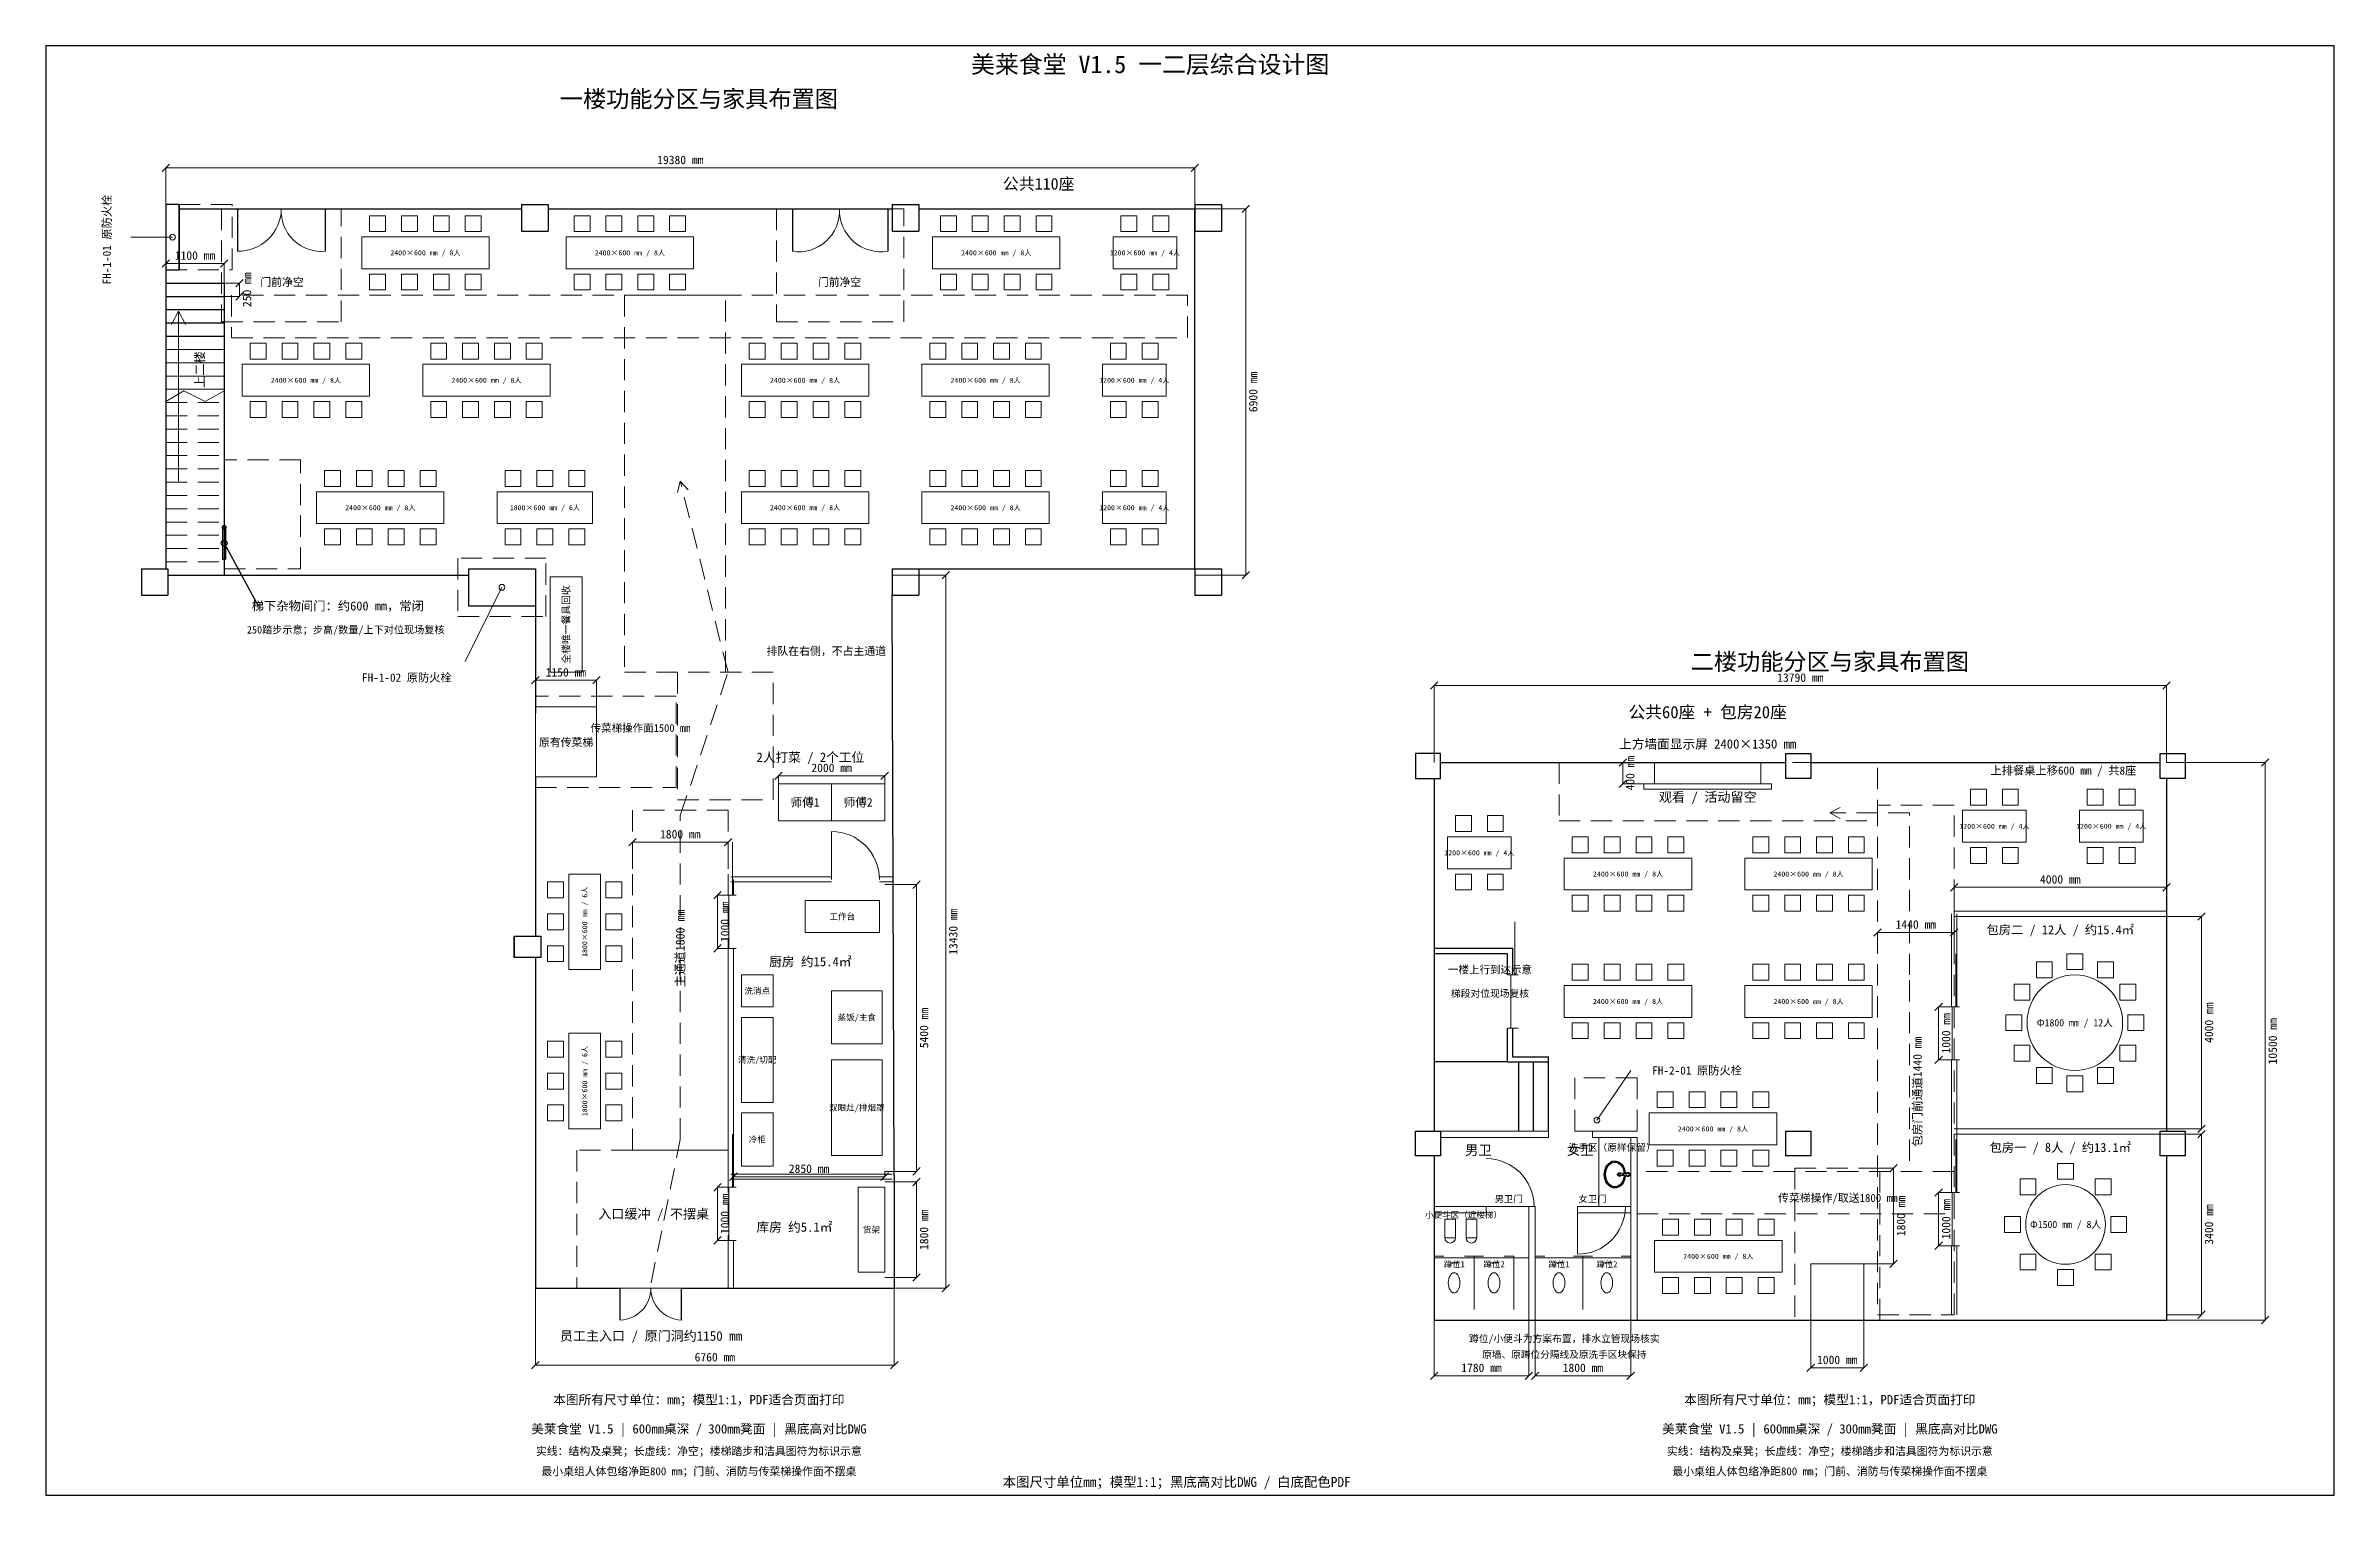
# Model space of a CAD drawing. Header units: millimetres. Extents: x -1800 to 41300, y -3300 to 24000.
import ezdxf
from ezdxf.enums import TextEntityAlignment as Align

# ---------------------------------------------------------------- set-up
doc = ezdxf.new("R2010")
doc.units = ezdxf.units.MM
doc.linetypes.add('PLAN_DASH', pattern=[600, 400, -200])
doc.layers.add('UTIL', color=2, linetype='Continuous')
for name, color, linetype, lineweight, true_color in [('净空保留', 9, 'PLAN_DASH', 18, 0x6e96a0), ('凳子300', 3, 'Continuous', 18, 0x23694b), ('原有传菜梯', 4, 'Continuous', 18, 0x195f96), ('原有卫生间', 7, 'Continuous', 18, 0x464646), ('原有结构', 7, 'Continuous', 30, 0x2d2d2d), ('厨房设备', 4, 'Continuous', 18, 0x285a96), ('唯一回收点', 30, 'Continuous', 18, 0x96461e), ('图框', 7, 'Continuous', 30, 0x323232), ('尺寸', 2, 'Continuous', 18, 0x50555f), ('屏幕', 6, 'Continuous', 18, 0x3c4b96), ('常闭门', 2, 'Continuous', 30, 0x965a19), ('打菜2人', 30, 'Continuous', 18, 0xb95f14), ('文字', 7, 'Continuous', 18, 0x232323), ('新隔墙', 30, 'Continuous', 18, 0xb96419), ('梯下投影', 9, 'PLAN_DASH', 18, 0x6e7882), ('楼梯踏步', 4, 'Continuous', 18, 0x1e6491), ('洁具标识_示意', 4, 'Continuous', 18, 0x1e6491), ('流线', 6, 'PLAN_DASH', 18, 0xa04b87), ('消防标识', 1, 'Continuous', 18, 0xaf2323), ('门', 3, 'Continuous', 18, 0x5a735a), ('餐桌', 3, 'Continuous', 18, 0x23694b)]:
    doc.layers.add(name, color=color, linetype=linetype, lineweight=lineweight, true_color=true_color)
doc.styles.add('CN', font='simhei.ttf')

# ---------------------------------------------------------------- blocks, each defined once
blk = doc.blocks.new('A$C34293DA2')
at = {"layer": 'UTIL', "color": 2}
for p, q in [((42, 283), (166, 272)), ((42, 227), (166, 238))]:
    blk.add_line(p, q, dxfattribs=at)
at = {"layer": 'UTIL', "color": 1}
for p, q in [((59, 276), (120, 270)), ((59, 234), (120, 239))]:
    blk.add_line(p, q, dxfattribs=at)
at = {"layer": 'UTIL', "color": 2}
blk.add_lwpolyline([(85, 231), (92, 183), (106, 138), (126, 97), (152, 62), (183, 34), (217, 14), (254, 2), (292, 0), (329, 7), (365, 23), (397, 47), (426, 79), (449, 117), (467, 160), (477, 207), (481, 255), (477, 303), (467, 350), (449, 393), (426, 431), (397, 463), (365, 487), (329, 503), (292, 510), (254, 507), (217, 496), (183, 476), (152, 448), (126, 413), (106, 372), (92, 327), (85, 279)], dxfattribs=at)
at = {"layer": 'UTIL', "color": 1}
blk.add_lwpolyline([(107, 233), (114, 188), (127, 147), (146, 109), (169, 77), (196, 52), (226, 35), (258, 25), (290, 23), (322, 29), (353, 42), (382, 64), (408, 92), (429, 127), (445, 167), (458, 255), (445, 343), (429, 383), (408, 417), (382, 446), (353, 467), (322, 481), (290, 487), (258, 485), (226, 475), (196, 458), (169, 432), (146, 401), (127, 363), (114, 321), (107, 277)], dxfattribs=at)
at = {"layer": 'UTIL', "color": 2}
blk.add_circle((40, 255), 28.4, dxfattribs=at)
at = {"layer": 'UTIL', "color": 1}
for centre, radius, start, end in [((40, 255), 39.7, 40.3688, 319.6312), ((119, 255), 15.5, 275.2159, 84.7841), ((197, 255), 34, 209.3941, 150.6059), ((197, 255), 22.7, 208.8528, 151.1472)]:
    blk.add_arc(centre, radius, start, end, dxfattribs=at)
at = {"layer": 'UTIL', "color": 2}
blk.add_arc((164, 255), 17, 275.2159, 84.7841, dxfattribs=at)

msp = doc.modelspace()

# ---------------------------------------------------------------- linework, layer by layer
at = {"layer": '净空保留'}
for points in [[(461, 19780), (1711, 19780), (1711, 21010), (461, 21010)], [(1511, 18800), (3761, 18800), (3761, 20930), (1511, 20930)], [(11961, 18800), (14361, 18800), (14361, 20930), (11961, 20930)], [(1700, 18500), (19700, 18500), (19700, 19300), (1700, 19300)], [(9100, 12200), (11000, 12200), (11000, 19300), (9100, 19300)], [(1561, 14150), (3000, 14150), (3000, 16200), (1561, 16200)], [(5960, 13250), (7621, 13250), (7621, 14350), (5960, 14350)], [(10100, 9800), (11900, 9800), (11900, 12200), (10100, 12200)], [(7421, 10030), (10071, 10030), (10071, 11750), (7421, 11750)], [(26700, 9400), (32700, 9400), (32700, 10500), (26700, 10500)], [(9250, 3200), (11050, 3200), (11050, 9600), (9250, 9600)], [(32700, 100), (34140, 100), (34140, 9700), (32700, 9700)], [(27000, 3560), (28170, 3560), (28170, 4560), (27000, 4560)], [(8200, 600), (11050, 600), (11050, 3200), (8200, 3200)], [(28170, 2000), (34140, 2000), (34140, 2800), (28170, 2800)], [(31140, 0), (32740, 0), (32740, 2860), (31140, 2860)]]:
    msp.add_lwpolyline(points, close=True, dxfattribs=at)
at = {"layer": '凳子300'}
for points in [[(4300, 20500), (4600, 20500), (4600, 20800), (4300, 20800)], [(4900, 20500), (5200, 20500), (5200, 20800), (4900, 20800)], [(5500, 20500), (5800, 20500), (5800, 20800), (5500, 20800)], [(6100, 20500), (6400, 20500), (6400, 20800), (6100, 20800)], [(8150, 20500), (8450, 20500), (8450, 20800), (8150, 20800)], [(8750, 20500), (9050, 20500), (9050, 20800), (8750, 20800)], [(9350, 20500), (9650, 20500), (9650, 20800), (9350, 20800)], [(9950, 20500), (10250, 20500), (10250, 20800), (9950, 20800)], [(15050, 20500), (15350, 20500), (15350, 20800), (15050, 20800)], [(15650, 20500), (15950, 20500), (15950, 20800), (15650, 20800)], [(16250, 20500), (16550, 20500), (16550, 20800), (16250, 20800)], [(16850, 20500), (17150, 20500), (17150, 20800), (16850, 20800)], [(18450, 20500), (18750, 20500), (18750, 20800), (18450, 20800)], [(19050, 20500), (19350, 20500), (19350, 20800), (19050, 20800)], [(4300, 19400), (4600, 19400), (4600, 19700), (4300, 19700)], [(4900, 19400), (5200, 19400), (5200, 19700), (4900, 19700)], [(5500, 19400), (5800, 19400), (5800, 19700), (5500, 19700)], [(6100, 19400), (6400, 19400), (6400, 19700), (6100, 19700)], [(8150, 19400), (8450, 19400), (8450, 19700), (8150, 19700)], [(8750, 19400), (9050, 19400), (9050, 19700), (8750, 19700)], [(9350, 19400), (9650, 19400), (9650, 19700), (9350, 19700)], [(9950, 19400), (10250, 19400), (10250, 19700), (9950, 19700)], [(15050, 19400), (15350, 19400), (15350, 19700), (15050, 19700)], [(15650, 19400), (15950, 19400), (15950, 19700), (15650, 19700)], [(16250, 19400), (16550, 19400), (16550, 19700), (16250, 19700)], [(16850, 19400), (17150, 19400), (17150, 19700), (16850, 19700)], [(18450, 19400), (18750, 19400), (18750, 19700), (18450, 19700)], [(19050, 19400), (19350, 19400), (19350, 19700), (19050, 19700)], [(2050, 18100), (2350, 18100), (2350, 18400), (2050, 18400)], [(2650, 18100), (2950, 18100), (2950, 18400), (2650, 18400)], [(3250, 18100), (3550, 18100), (3550, 18400), (3250, 18400)], [(3850, 18100), (4150, 18100), (4150, 18400), (3850, 18400)], [(5450, 18100), (5750, 18100), (5750, 18400), (5450, 18400)], [(6050, 18100), (6350, 18100), (6350, 18400), (6050, 18400)], [(6650, 18100), (6950, 18100), (6950, 18400), (6650, 18400)], [(7250, 18100), (7550, 18100), (7550, 18400), (7250, 18400)], [(11450, 18100), (11750, 18100), (11750, 18400), (11450, 18400)], [(12050, 18100), (12350, 18100), (12350, 18400), (12050, 18400)], [(12650, 18100), (12950, 18100), (12950, 18400), (12650, 18400)], [(13250, 18100), (13550, 18100), (13550, 18400), (13250, 18400)], [(14850, 18100), (15150, 18100), (15150, 18400), (14850, 18400)], [(15450, 18100), (15750, 18100), (15750, 18400), (15450, 18400)], [(16050, 18100), (16350, 18100), (16350, 18400), (16050, 18400)], [(16650, 18100), (16950, 18100), (16950, 18400), (16650, 18400)], [(18250, 18100), (18550, 18100), (18550, 18400), (18250, 18400)], [(18850, 18100), (19150, 18100), (19150, 18400), (18850, 18400)], [(2050, 17000), (2350, 17000), (2350, 17300), (2050, 17300)], [(2650, 17000), (2950, 17000), (2950, 17300), (2650, 17300)], [(3250, 17000), (3550, 17000), (3550, 17300), (3250, 17300)], [(3850, 17000), (4150, 17000), (4150, 17300), (3850, 17300)], [(5450, 17000), (5750, 17000), (5750, 17300), (5450, 17300)], [(6050, 17000), (6350, 17000), (6350, 17300), (6050, 17300)], [(6650, 17000), (6950, 17000), (6950, 17300), (6650, 17300)], [(7250, 17000), (7550, 17000), (7550, 17300), (7250, 17300)], [(11450, 17000), (11750, 17000), (11750, 17300), (11450, 17300)], [(12050, 17000), (12350, 17000), (12350, 17300), (12050, 17300)], [(12650, 17000), (12950, 17000), (12950, 17300), (12650, 17300)], [(13250, 17000), (13550, 17000), (13550, 17300), (13250, 17300)], [(14850, 17000), (15150, 17000), (15150, 17300), (14850, 17300)], [(15450, 17000), (15750, 17000), (15750, 17300), (15450, 17300)], [(16050, 17000), (16350, 17000), (16350, 17300), (16050, 17300)], [(16650, 17000), (16950, 17000), (16950, 17300), (16650, 17300)], [(18250, 17000), (18550, 17000), (18550, 17300), (18250, 17300)], [(18850, 17000), (19150, 17000), (19150, 17300), (18850, 17300)], [(3450, 15700), (3750, 15700), (3750, 16000), (3450, 16000)], [(4050, 15700), (4350, 15700), (4350, 16000), (4050, 16000)], [(4650, 15700), (4950, 15700), (4950, 16000), (4650, 16000)], [(5250, 15700), (5550, 15700), (5550, 16000), (5250, 16000)], [(6850, 15700), (7150, 15700), (7150, 16000), (6850, 16000)], [(7450, 15700), (7750, 15700), (7750, 16000), (7450, 16000)], [(8050, 15700), (8350, 15700), (8350, 16000), (8050, 16000)], [(11450, 15700), (11750, 15700), (11750, 16000), (11450, 16000)], [(12050, 15700), (12350, 15700), (12350, 16000), (12050, 16000)], [(12650, 15700), (12950, 15700), (12950, 16000), (12650, 16000)], [(13250, 15700), (13550, 15700), (13550, 16000), (13250, 16000)], [(14850, 15700), (15150, 15700), (15150, 16000), (14850, 16000)], [(15450, 15700), (15750, 15700), (15750, 16000), (15450, 16000)], [(16050, 15700), (16350, 15700), (16350, 16000), (16050, 16000)], [(16650, 15700), (16950, 15700), (16950, 16000), (16650, 16000)], [(18250, 15700), (18550, 15700), (18550, 16000), (18250, 16000)], [(18850, 15700), (19150, 15700), (19150, 16000), (18850, 16000)], [(3450, 14600), (3750, 14600), (3750, 14900), (3450, 14900)], [(4050, 14600), (4350, 14600), (4350, 14900), (4050, 14900)], [(4650, 14600), (4950, 14600), (4950, 14900), (4650, 14900)], [(5250, 14600), (5550, 14600), (5550, 14900), (5250, 14900)], [(6850, 14600), (7150, 14600), (7150, 14900), (6850, 14900)], [(7450, 14600), (7750, 14600), (7750, 14900), (7450, 14900)], [(8050, 14600), (8350, 14600), (8350, 14900), (8050, 14900)], [(11450, 14600), (11750, 14600), (11750, 14900), (11450, 14900)], [(12050, 14600), (12350, 14600), (12350, 14900), (12050, 14900)], [(12650, 14600), (12950, 14600), (12950, 14900), (12650, 14900)], [(13250, 14600), (13550, 14600), (13550, 14900), (13250, 14900)], [(14850, 14600), (15150, 14600), (15150, 14900), (14850, 14900)], [(15450, 14600), (15750, 14600), (15750, 14900), (15450, 14900)], [(16050, 14600), (16350, 14600), (16350, 14900), (16050, 14900)], [(16650, 14600), (16950, 14600), (16950, 14900), (16650, 14900)], [(18250, 14600), (18550, 14600), (18550, 14900), (18250, 14900)], [(18850, 14600), (19150, 14600), (19150, 14900), (18850, 14900)], [(34450, 9700), (34750, 9700), (34750, 10000), (34450, 10000)], [(35050, 9700), (35350, 9700), (35350, 10000), (35050, 10000)], [(36650, 9700), (36950, 9700), (36950, 10000), (36650, 10000)], [(37250, 9700), (37550, 9700), (37550, 10000), (37250, 10000)], [(24750, 9200), (25050, 9200), (25050, 9500), (24750, 9500)], [(25350, 9200), (25650, 9200), (25650, 9500), (25350, 9500)], [(26950, 8800), (27250, 8800), (27250, 9100), (26950, 9100)], [(27550, 8800), (27850, 8800), (27850, 9100), (27550, 9100)], [(28150, 8800), (28450, 8800), (28450, 9100), (28150, 9100)], [(28750, 8800), (29050, 8800), (29050, 9100), (28750, 9100)], [(30350, 8800), (30650, 8800), (30650, 9100), (30350, 9100)], [(30950, 8800), (31250, 8800), (31250, 9100), (30950, 9100)], [(31550, 8800), (31850, 8800), (31850, 9100), (31550, 9100)], [(32150, 8800), (32450, 8800), (32450, 9100), (32150, 9100)], [(34450, 8600), (34750, 8600), (34750, 8900), (34450, 8900)], [(35050, 8600), (35350, 8600), (35350, 8900), (35050, 8900)], [(36650, 8600), (36950, 8600), (36950, 8900), (36650, 8900)], [(37250, 8600), (37550, 8600), (37550, 8900), (37250, 8900)], [(7650, 7950), (7950, 7950), (7950, 8250), (7650, 8250)], [(8750, 7950), (9050, 7950), (9050, 8250), (8750, 8250)], [(24750, 8100), (25050, 8100), (25050, 8400), (24750, 8400)], [(25350, 8100), (25650, 8100), (25650, 8400), (25350, 8400)], [(26950, 7700), (27250, 7700), (27250, 8000), (26950, 8000)], [(27550, 7700), (27850, 7700), (27850, 8000), (27550, 8000)], [(28150, 7700), (28450, 7700), (28450, 8000), (28150, 8000)], [(28750, 7700), (29050, 7700), (29050, 8000), (28750, 8000)], [(30350, 7700), (30650, 7700), (30650, 8000), (30350, 8000)], [(30950, 7700), (31250, 7700), (31250, 8000), (30950, 8000)], [(31550, 7700), (31850, 7700), (31850, 8000), (31550, 8000)], [(32150, 7700), (32450, 7700), (32450, 8000), (32150, 8000)], [(7650, 7350), (7950, 7350), (7950, 7650), (7650, 7650)], [(8750, 7350), (9050, 7350), (9050, 7650), (8750, 7650)], [(7650, 6750), (7950, 6750), (7950, 7050), (7650, 7050)], [(8750, 6750), (9050, 6750), (9050, 7050), (8750, 7050)], [(36265, 6600), (36565, 6600), (36565, 6900), (36265, 6900)], [(26950, 6400), (27250, 6400), (27250, 6700), (26950, 6700)], [(27550, 6400), (27850, 6400), (27850, 6700), (27550, 6700)], [(28150, 6400), (28450, 6400), (28450, 6700), (28150, 6700)], [(28750, 6400), (29050, 6400), (29050, 6700), (28750, 6700)], [(30350, 6400), (30650, 6400), (30650, 6700), (30350, 6700)], [(30950, 6400), (31250, 6400), (31250, 6700), (30950, 6700)], [(31550, 6400), (31850, 6400), (31850, 6700), (31550, 6700)], [(32150, 6400), (32450, 6400), (32450, 6700), (32150, 6700)], [(35690, 6446), (35990, 6446), (35990, 6746), (35690, 6746)], [(36840, 6446), (37140, 6446), (37140, 6746), (36840, 6746)], [(35269, 6025), (35569, 6025), (35569, 6325), (35269, 6325)], [(37261, 6025), (37561, 6025), (37561, 6325), (37261, 6325)], [(35115, 5450), (35415, 5450), (35415, 5750), (35115, 5750)], [(37415, 5450), (37715, 5450), (37715, 5750), (37415, 5750)], [(7650, 4950), (7950, 4950), (7950, 5250), (7650, 5250)], [(8750, 4950), (9050, 4950), (9050, 5250), (8750, 5250)], [(26950, 5300), (27250, 5300), (27250, 5600), (26950, 5600)], [(27550, 5300), (27850, 5300), (27850, 5600), (27550, 5600)], [(28150, 5300), (28450, 5300), (28450, 5600), (28150, 5600)], [(28750, 5300), (29050, 5300), (29050, 5600), (28750, 5600)], [(30350, 5300), (30650, 5300), (30650, 5600), (30350, 5600)], [(30950, 5300), (31250, 5300), (31250, 5600), (30950, 5600)], [(31550, 5300), (31850, 5300), (31850, 5600), (31550, 5600)], [(32150, 5300), (32450, 5300), (32450, 5600), (32150, 5600)], [(35269, 4875), (35569, 4875), (35569, 5175), (35269, 5175)], [(37261, 4875), (37561, 4875), (37561, 5175), (37261, 5175)], [(35690, 4454), (35990, 4454), (35990, 4754), (35690, 4754)], [(36840, 4454), (37140, 4454), (37140, 4754), (36840, 4754)], [(7650, 4350), (7950, 4350), (7950, 4650), (7650, 4650)], [(8750, 4350), (9050, 4350), (9050, 4650), (8750, 4650)], [(36265, 4300), (36565, 4300), (36565, 4600), (36265, 4600)], [(7650, 3750), (7950, 3750), (7950, 4050), (7650, 4050)], [(8750, 3750), (9050, 3750), (9050, 4050), (8750, 4050)], [(28550, 4000), (28850, 4000), (28850, 4300), (28550, 4300)], [(29150, 4000), (29450, 4000), (29450, 4300), (29150, 4300)], [(29750, 4000), (30050, 4000), (30050, 4300), (29750, 4300)], [(30350, 4000), (30650, 4000), (30650, 4300), (30350, 4300)], [(28550, 2900), (28850, 2900), (28850, 3200), (28550, 3200)], [(29150, 2900), (29450, 2900), (29450, 3200), (29150, 3200)], [(29750, 2900), (30050, 2900), (30050, 3200), (29750, 3200)], [(30350, 2900), (30650, 2900), (30650, 3200), (30350, 3200)], [(35383, 2357), (35683, 2357), (35683, 2657), (35383, 2657)], [(36090, 2650), (36390, 2650), (36390, 2950), (36090, 2950)], [(36797, 2357), (37097, 2357), (37097, 2657), (36797, 2657)], [(28650, 1600), (28950, 1600), (28950, 1900), (28650, 1900)], [(29250, 1600), (29550, 1600), (29550, 1900), (29250, 1900)], [(29850, 1600), (30150, 1600), (30150, 1900), (29850, 1900)], [(30450, 1600), (30750, 1600), (30750, 1900), (30450, 1900)], [(35090, 1650), (35390, 1650), (35390, 1950), (35090, 1950)], [(37090, 1650), (37390, 1650), (37390, 1950), (37090, 1950)], [(35383, 943), (35683, 943), (35683, 1243), (35383, 1243)], [(36090, 650), (36390, 650), (36390, 950), (36090, 950)], [(36797, 943), (37097, 943), (37097, 1243), (36797, 1243)], [(28650, 500), (28950, 500), (28950, 800), (28650, 800)], [(29250, 500), (29550, 500), (29550, 800), (29250, 800)], [(29850, 500), (30150, 500), (30150, 800), (29850, 800)], [(30450, 500), (30750, 500), (30750, 800), (30450, 800)]]:
    msp.add_lwpolyline(points, close=True, dxfattribs=at)
at = {"layer": '原有传菜梯'}
for p, q in [((7421, 11550), (8571, 11550)), ((7421, 11550), (7421, 10230)), ((8571, 11550), (8571, 10230)), ((8571, 10230), (7421, 10230)), ((31440, 0), (31440, 1060)), ((31440, 1060), (32440, 1060)), ((32440, 1060), (32440, 0))]:
    msp.add_line(p, q, dxfattribs=at)
at = {"layer": '原有卫生间'}
for p, q in [((26500, 3560), (24350, 3560)), ((26500, 3560), (26500, 3440)), ((27330, 3560), (28170, 3560)), ((27330, 3560), (27330, 3440)), ((26500, 3440), (24470, 3440)), ((27330, 3440), (28170, 3440)), ((27450, 3440), (27450, 2140)), ((28050, 3440), (28050, 0)), ((28170, 3440), (28170, 0)), ((24350, 2140), (25330, 2140)), ((24350, 2020), (25330, 2020)), ((25330, 2140), (25330, 2020)), ((26130, 2140), (26250, 2140)), ((26130, 2140), (26130, 0)), ((26250, 2140), (26250, 0)), ((27050, 2140), (27050, 2020)), ((27050, 2140), (28050, 2140)), ((27050, 2020), (28050, 2020)), ((24350, 1170), (26130, 1170)), ((26250, 1170), (28050, 1170))]:
    msp.add_line(p, q, dxfattribs=at)
at = {"layer": '原有结构'}
for p, q in [((461, 20930), (461, 14150)), ((711, 21010), (711, 19780)), ((711, 20930), (1811, 20930)), ((1811, 20930), (1811, 20130)), ((1811, 20930), (3461, 20930)), ((3461, 20930), (3461, 20130)), ((3461, 20930), (7161, 20930)), ((7161, 21010), (7161, 20510)), ((7161, 21010), (7661, 21010)), ((7661, 21010), (7661, 20510)), ((7661, 20930), (14141, 20930)), ((12261, 20930), (12261, 20130)), ((14061, 20930), (14061, 20130)), ((14141, 21010), (14141, 20510)), ((14141, 21010), (14641, 21010)), ((14641, 21010), (14641, 20510)), ((14641, 20930), (19841, 20930)), ((19841, 21010), (19841, 20510)), ((19841, 21010), (20341, 21010)), ((19841, 14150), (19841, 20930)), ((20341, 21010), (20341, 20510)), ((7161, 20510), (7661, 20510)), ((14141, 20510), (14641, 20510)), ((19841, 20510), (20341, 20510)), ((461, 19530), (1561, 19530)), ((1561, 19530), (1561, 14030)), ((461, 19280), (1561, 19280)), ((461, 19030), (1561, 19030)), ((461, 18780), (1561, 18780)), ((461, 18530), (1561, 18530)), ((0, 14150), (0, 13650)), ((0, 14150), (500, 14150)), ((500, 14150), (500, 13650)), ((500, 14030), (1561, 14030)), ((1561, 14030), (6161, 14030)), ((6161, 14150), (6161, 13450)), ((6161, 14150), (7421, 14150)), ((7421, 14150), (7421, 13450)), ((14141, 14150), (14141, 13650)), ((14141, 14150), (14641, 14150)), ((14641, 14150), (14641, 13650)), ((14641, 14150), (19841, 14150)), ((19841, 14150), (19841, 13650)), ((19841, 14150), (20341, 14150)), ((20341, 14150), (20341, 13650)), ((0, 13650), (500, 13650)), ((6161, 13450), (7421, 13450)), ((7421, 13450), (7421, 11430)), ((14141, 13650), (14641, 13650)), ((14181, 2730), (14141, 13650)), ((19841, 13650), (20341, 13650)), ((24470, 10500), (30970, 10500)), ((31440, 10500), (38020, 10500)), ((7421, 10230), (7421, 7230)), ((24350, 10200), (24350, 3560)), ((38140, 10200), (38140, 3560)), ((7021, 7230), (7021, 6830)), ((25830, 7000), (24350, 7000)), ((25730, 6900), (24350, 6900)), ((25730, 6500), (25730, 6900)), ((25830, 6500), (25830, 7000)), ((7421, 6830), (7421, 2730)), ((25730, 4860), (25730, 5500)), ((25830, 4960), (25830, 5500)), ((25730, 4860), (24350, 4860)), ((25730, 4860), (26500, 4860)), ((25830, 4960), (26500, 4960)), ((25940, 3560), (25940, 4860)), ((26220, 3560), (26220, 4860)), ((26500, 4860), (26500, 4960)), ((26500, 3560), (26500, 4860)), ((24350, 3090), (24350, 0)), ((38140, 3090), (38140, 0)), ((7421, 2730), (7421, 1980)), ((14181, 2730), (14181, 600)), ((7421, 1980), (7421, 600)), ((7421, 600), (9021, 600)), ((9021, 0), (9021, 600)), ((10171, 600), (14181, 600)), ((10171, 0), (10171, 600)), ((24350, 0), (38140, 0))]:
    msp.add_line(p, q, dxfattribs=at)
for points in [[(711, 21010), (461, 21010), (461, 19780), (711, 19780)], [(24000, 10200), (24470, 10200), (24470, 10670), (24000, 10670)], [(31440, 10200), (30970, 10200), (30970, 10670), (31440, 10670)], [(38490, 10200), (38020, 10200), (38020, 10670), (38490, 10670)], [(7021, 7230), (7521, 7230), (7521, 6830), (7021, 6830)], [(24470, 3090), (24000, 3090), (24000, 3560), (24470, 3560)], [(31440, 3090), (30970, 3090), (30970, 3560), (31440, 3560)], [(38490, 3090), (38020, 3090), (38020, 3560), (38490, 3560)]]:
    msp.add_lwpolyline(points, close=True, dxfattribs=at)
at = {"layer": '厨房设备'}
for points in [[(12500, 7300), (13900, 7300), (13900, 7900), (12500, 7900)], [(11300, 5900), (11900, 5900), (11900, 6500), (11300, 6500)], [(13000, 5200), (13950, 5200), (13950, 6200), (13000, 6200)], [(11300, 4100), (11900, 4100), (11900, 5700), (11300, 5700)], [(13000, 3100), (13950, 3100), (13950, 4900), (13000, 4900)], [(11300, 2900), (11900, 2900), (11900, 3900), (11300, 3900)], [(13500, 900), (14000, 900), (14000, 2500), (13500, 2500)]]:
    msp.add_lwpolyline(points, close=True, dxfattribs=at)
at = {"layer": '唯一回收点'}
msp.add_lwpolyline([(7700, 12200), (8300, 12200), (8300, 14000), (7700, 14000)], close=True, dxfattribs=at)
at = {"layer": '图框'}
msp.add_lwpolyline([(-1800, -3300), (41300, -3300), (41300, 24000), (-1800, 24000)], close=True, dxfattribs=at)
at = {"layer": '尺寸'}
for p, q in [((391, 21630), (531, 21770)), ((461, 20930), (461, 21700)), ((461, 21700), (19841, 21700)), ((19771, 21630), (19911, 21770)), ((19841, 20930), (19841, 21700)), ((19841, 20930), (20800, 20930)), ((20730, 20860), (20870, 21000)), ((20800, 14030), (20800, 20930)), ((391, 19830), (531, 19970)), ((461, 19530), (461, 19900)), ((461, 19900), (1561, 19900)), ((1491, 19830), (1631, 19970)), ((1561, 19530), (1561, 19900)), ((1561, 19530), (1850, 19530)), ((1780, 19460), (1920, 19600)), ((1850, 19280), (1850, 19530)), ((1561, 19280), (1850, 19280)), ((1780, 19210), (1920, 19350)), ((14141, 14030), (15150, 14030)), ((15080, 13960), (15220, 14100)), ((15150, 600), (15150, 14030)), ((19841, 14030), (20800, 14030)), ((20730, 13960), (20870, 14100)), ((7351, 11980), (7491, 12120)), ((8501, 11980), (8641, 12120)), ((7421, 11550), (7421, 12050)), ((7421, 12050), (8571, 12050)), ((8571, 11550), (8571, 12050)), ((24280, 11880), (24420, 12020)), ((24350, 10500), (24350, 11950)), ((24350, 11950), (38140, 11950)), ((38070, 11880), (38210, 12020)), ((38140, 10500), (38140, 11950)), ((27830, 10430), (27970, 10570)), ((28300, 10500), (27900, 10500)), ((27900, 10100), (27900, 10500)), ((38140, 10500), (40000, 10500)), ((39930, 10430), (40070, 10570)), ((40000, 0), (40000, 10500)), ((11930, 10180), (12070, 10320)), ((12000, 10100), (12000, 10250)), ((12000, 10250), (14000, 10250)), ((13930, 10180), (14070, 10320)), ((14000, 10100), (14000, 10250)), ((27830, 10030), (27970, 10170)), ((28300, 10100), (27900, 10100)), ((9180, 8930), (9320, 9070)), ((10980, 8930), (11120, 9070)), ((9250, 8500), (9250, 9000)), ((9250, 9000), (11050, 9000)), ((11050, 8500), (11050, 9000)), ((14000, 8200), (14600, 8200)), ((14530, 8130), (14670, 8270)), ((14600, 2800), (14600, 8200)), ((34070, 8080), (34210, 8220)), ((38070, 8080), (38210, 8220)), ((10780, 7930), (10920, 8070)), ((11100, 8000), (10850, 8000)), ((10850, 7000), (10850, 8000)), ((34140, 7650), (34140, 8150)), ((34140, 8150), (38140, 8150)), ((38140, 7650), (38140, 8150)), ((32630, 7230), (32770, 7370)), ((34070, 7230), (34210, 7370)), ((38140, 7600), (38800, 7600)), ((38730, 7530), (38870, 7670)), ((38800, 3600), (38800, 7600)), ((10780, 6930), (10920, 7070)), ((11100, 7000), (10850, 7000)), ((32700, 7100), (32700, 7300)), ((32700, 7300), (34140, 7300)), ((34140, 7100), (34140, 7300)), ((33780, 5830), (33920, 5970)), ((34140, 5900), (33850, 5900)), ((33850, 4900), (33850, 5900)), ((33780, 4830), (33920, 4970)), ((34140, 4900), (33850, 4900)), ((38140, 3600), (38800, 3600)), ((38140, 3500), (38800, 3500)), ((38730, 3530), (38870, 3670)), ((38730, 3430), (38870, 3570)), ((38800, 100), (38800, 3500)), ((11080, 2630), (11220, 2770)), ((11150, 2800), (11150, 2700)), ((11150, 2700), (14000, 2700)), ((13930, 2630), (14070, 2770)), ((14000, 2800), (14000, 2700)), ((14000, 2800), (14600, 2800)), ((14000, 2600), (14600, 2600)), ((14530, 2730), (14670, 2870)), ((14530, 2530), (14670, 2670)), ((14600, 800), (14600, 2600)), ((32440, 2860), (33000, 2860)), ((32930, 2790), (33070, 2930)), ((33000, 1060), (33000, 2860)), ((10780, 2430), (10920, 2570)), ((11100, 2500), (10850, 2500)), ((10850, 1500), (10850, 2500)), ((33780, 2330), (33920, 2470)), ((34140, 2400), (33850, 2400)), ((33850, 1400), (33850, 2400)), ((10780, 1430), (10920, 1570)), ((11100, 1500), (10850, 1500)), ((33780, 1330), (33920, 1470)), ((34140, 1400), (33850, 1400)), ((14530, 730), (14670, 870)), ((32440, 1060), (33000, 1060)), ((32930, 990), (33070, 1130)), ((7421, 600), (7421, -850)), ((14000, 800), (14600, 800)), ((14141, 600), (15150, 600)), ((14181, 600), (14181, -850)), ((15080, 530), (15220, 670)), ((24350, 0), (24350, -1050)), ((26130, 0), (26130, -1050)), ((26250, 0), (26250, -1050)), ((28050, 0), (28050, -1050)), ((31440, 0), (31440, -900)), ((32440, 0), (32440, -900)), ((38140, 100), (38800, 100)), ((38140, 0), (40000, 0)), ((38730, 30), (38870, 170)), ((39930, -70), (40070, 70)), ((7351, -920), (7491, -780)), ((7421, -850), (14181, -850)), ((14111, -920), (14251, -780)), ((31370, -970), (31510, -830)), ((32370, -970), (32510, -830)), ((24280, -1120), (24420, -980)), ((24350, -1050), (26130, -1050)), ((26060, -1120), (26200, -980)), ((26180, -1120), (26320, -980)), ((26250, -1050), (28050, -1050)), ((27980, -1120), (28120, -980)), ((31440, -900), (32440, -900))]:
    msp.add_line(p, q, dxfattribs=at)
at = {"layer": '屏幕'}
for p, q in [((28500, 10100), (28500, 10500)), ((30500, 10100), (30500, 10500))]:
    msp.add_line(p, q, dxfattribs=at)
msp.add_lwpolyline([(28300, 10000), (30700, 10000), (30700, 10100), (28300, 10100)], close=True, dxfattribs=at)
at = {"layer": '常闭门'}
msp.add_line((1561, 14630), (2200, 13450), dxfattribs=at)
msp.add_lwpolyline([(1531, 14330), (1591, 14330), (1591, 14930), (1531, 14930)], close=True, dxfattribs=at)
for centre, radius in [((1561, 14630), 55), ((1561, 14930), 35)]:
    msp.add_circle(centre, radius, dxfattribs=at)
at = {"layer": '打菜2人'}
msp.add_line((13000, 9400), (13000, 10100), dxfattribs=at)
msp.add_lwpolyline([(12000, 9400), (14000, 9400), (14000, 10100), (12000, 10100)], close=True, dxfattribs=at)
at = {"layer": '新隔墙'}
for p, q in [((11050, 8000), (11050, 8300)), ((11100, 8350), (13000, 8350)), ((11100, 8250), (13000, 8250)), ((11150, 8000), (11150, 8300)), ((13900, 8350), (14140, 8350)), ((13900, 8250), (14140, 8250)), ((34090, 5900), (34090, 7650)), ((34140, 7700), (38140, 7700)), ((34140, 7600), (38140, 7600)), ((34190, 5900), (34190, 7650)), ((11050, 2500), (11050, 7000)), ((11150, 2500), (11150, 7000)), ((34090, 2400), (34090, 4900)), ((34190, 2400), (34190, 4900)), ((34140, 3600), (38140, 3600)), ((34140, 3500), (38140, 3500)), ((11100, 2750), (14140, 2750)), ((11100, 2650), (14140, 2650)), ((11050, 600), (11050, 1500)), ((11150, 600), (11150, 1500)), ((34090, 100), (34090, 1400)), ((34190, 100), (34190, 1400))]:
    msp.add_line(p, q, dxfattribs=at)
at = {"layer": '梯下投影'}
for p, q in [((461, 17280), (1561, 17280)), ((461, 17030), (1561, 17030)), ((461, 16780), (1561, 16780)), ((461, 16530), (1561, 16530)), ((461, 16280), (1561, 16280)), ((461, 16030), (1561, 16030)), ((461, 15780), (1561, 15780)), ((461, 15530), (1561, 15530)), ((461, 15280), (1561, 15280)), ((461, 15030), (1561, 15030)), ((461, 14780), (1561, 14780)), ((461, 14530), (1561, 14530)), ((461, 14280), (1561, 14280))]:
    msp.add_line(p, q, dxfattribs=at)
at = {"layer": '楼梯踏步'}
for p, q in [((700, 19000), (570, 18750)), ((700, 15800), (700, 19000)), ((700, 19000), (830, 18750)), ((461, 18280), (1561, 18280)), ((461, 18030), (1561, 18030)), ((461, 17780), (1561, 17780)), ((461, 17530), (1561, 17530)), ((461, 17300), (800, 17500)), ((800, 17500), (1200, 17300)), ((1200, 17300), (1561, 17500))]:
    msp.add_line(p, q, dxfattribs=at)
at = {"layer": '洁具标识_示意'}
for p, q in [((24350, 200), (24350, 1200)), ((24350, 1200), (24530, 1200)), ((24645, 1080), (24805, 1080)), ((24920, 1200), (25100, 1200)), ((25100, 200), (25100, 1200)), ((25100, 200), (25100, 1200)), ((25100, 1200), (25280, 1200)), ((25395, 1080), (25555, 1080)), ((25670, 1200), (25850, 1200)), ((25850, 200), (25850, 1200)), ((26250, 200), (26250, 1200)), ((26250, 1200), (26430, 1200)), ((26620, 1080), (26780, 1080)), ((26970, 1200), (27150, 1200)), ((27150, 200), (27150, 1200)), ((27150, 200), (27150, 1200)), ((27150, 1200), (27330, 1200)), ((27520, 1080), (27680, 1080)), ((27870, 1200), (28050, 1200)), ((28050, 200), (28050, 1200))]:
    msp.add_line(p, q, dxfattribs=at)
for points in [[(24550, 1550), (24750, 1550), (24750, 1900), (24550, 1900)], [(24950, 1550), (25150, 1550), (25150, 1900), (24950, 1900)]]:
    msp.add_lwpolyline(points, close=True, dxfattribs=at)
for centre in [(24650, 1550), (25050, 1550)]:
    msp.add_arc(centre, 100, 180, 0, dxfattribs=at)
for centre in [(24725, 700), (25475, 700), (26700, 700), (27600, 700)]:
    msp.add_ellipse(centre, major_axis=(0, 190), ratio=0.578947, dxfattribs=at)
at = {"layer": '流线'}
for p, q in [((10150, 15800), (10095, 15587)), ((11050, 12200), (10150, 15800)), ((10150, 15800), (10299, 15638)), ((10150, 9500), (11050, 12200)), ((10150, 3400), (10150, 9500)), ((31800, 9550), (31993, 9655)), ((33300, 9550), (31800, 9550)), ((31800, 9550), (31993, 9445)), ((33300, 6500), (33300, 9550)), ((33300, 3000), (33300, 6500)), ((9600, 700), (10150, 3400))]:
    msp.add_line(p, q, dxfattribs=at)
at = {"layer": '消防标识'}
for p, q in [((586, 20395), (-200, 20395)), ((6791, 13800), (6100, 12400)), ((27414, 3766), (28050, 4700))]:
    msp.add_line(p, q, dxfattribs=at)
for centre in [(586, 20395), (6791, 13800), (27414, 3766)]:
    msp.add_circle(centre, 55, dxfattribs=at)
at = {"layer": '门'}
for p, q in [((13000, 8300), (13000, 9200)), ((11135, 8000), (11135, 9000)), ((11000, 8000), (11200, 8000)), ((11065, 7000), (11065, 8000)), ((25865, 6500), (25865, 7500)), ((11000, 7000), (11200, 7000)), ((34175, 5900), (34175, 6900)), ((25730, 6500), (25930, 6500)), ((25795, 5500), (25795, 6500)), ((34040, 5900), (34240, 5900)), ((34105, 4900), (34105, 5900)), ((25730, 5500), (25930, 5500)), ((34040, 4900), (34240, 4900)), ((11135, 2500), (11135, 3500)), ((34175, 2400), (34175, 3400)), ((11000, 2500), (11200, 2500)), ((11065, 1500), (11065, 2500)), ((34040, 2400), (34240, 2400)), ((34105, 1400), (34105, 2400)), ((25329, 2140), (26229, 2140)), ((27050, 2140), (27050, 1240)), ((11000, 1500), (11200, 1500)), ((34040, 1400), (34240, 1400)), ((9021, 600), (10171, 600)), ((9021, 600), (10171, 600))]:
    msp.add_line(p, q, dxfattribs=at)
for centre, radius, start, end in [((1828, 20938), 808, 268.7699, 359.4673), ((3394, 20886), 759, 176.6732, 275.0896), ((12381, 20887), 767, 261.0359, 3.1993), ((13933, 20906), 787, 178.2682, 279.3672), ((13000, 8300), 900, 0, 90), ((25329, 2140), 900, 0, 90), ((27050, 2140), 900, -90, 0), ((9000, 596), 596, 272.039, 0.3987), ((10192, 596), 596, 179.6013, 267.961)]:
    msp.add_arc(centre, radius, start, end, dxfattribs=at)
at = {"layer": '餐桌'}
for points in [[(4150, 19800), (6550, 19800), (6550, 20400), (4150, 20400)], [(8000, 19800), (10400, 19800), (10400, 20400), (8000, 20400)], [(14900, 19800), (17300, 19800), (17300, 20400), (14900, 20400)], [(18300, 19800), (19500, 19800), (19500, 20400), (18300, 20400)], [(1900, 17400), (4300, 17400), (4300, 18000), (1900, 18000)], [(5300, 17400), (7700, 17400), (7700, 18000), (5300, 18000)], [(11300, 17400), (13700, 17400), (13700, 18000), (11300, 18000)], [(14700, 17400), (17100, 17400), (17100, 18000), (14700, 18000)], [(18100, 17400), (19300, 17400), (19300, 18000), (18100, 18000)], [(3300, 15000), (5700, 15000), (5700, 15600), (3300, 15600)], [(6700, 15000), (8500, 15000), (8500, 15600), (6700, 15600)], [(11300, 15000), (13700, 15000), (13700, 15600), (11300, 15600)], [(14700, 15000), (17100, 15000), (17100, 15600), (14700, 15600)], [(18100, 15000), (19300, 15000), (19300, 15600), (18100, 15600)], [(34300, 9000), (35500, 9000), (35500, 9600), (34300, 9600)], [(36500, 9000), (37700, 9000), (37700, 9600), (36500, 9600)], [(24600, 8500), (25800, 8500), (25800, 9100), (24600, 9100)], [(26800, 8100), (29200, 8100), (29200, 8700), (26800, 8700)], [(30200, 8100), (32600, 8100), (32600, 8700), (30200, 8700)], [(8050, 6600), (8650, 6600), (8650, 8400), (8050, 8400)], [(26800, 5700), (29200, 5700), (29200, 6300), (26800, 6300)], [(30200, 5700), (32600, 5700), (32600, 6300), (30200, 6300)], [(8050, 3600), (8650, 3600), (8650, 5400), (8050, 5400)], [(28400, 3300), (30800, 3300), (30800, 3900), (28400, 3900)], [(28500, 900), (30900, 900), (30900, 1500), (28500, 1500)]]:
    msp.add_lwpolyline(points, close=True, dxfattribs=at)
for centre, radius in [((36415, 5600), 900), ((36240, 1800), 750)]:
    msp.add_circle(centre, radius, dxfattribs=at)

# ---------------------------------------------------------------- block references
at = {"layer": '原有卫生间', "xscale": -1}
msp.add_blockref('A$C34293DA2', (28033, 2486), dxfattribs=at)

# ---------------------------------------------------------------- texts
at = {"layer": '原有传菜梯', "style": 'CN'}
msp.add_text('原有传菜梯', height=150, dxfattribs=at).set_placement((8000, 10880), align=Align.MIDDLE_CENTER)
at = {"layer": '厨房设备', "style": 'CN'}
for s, height, p in [('工作台', 115, (13200, 7600)), ('厨房 约15.4㎡', 175, (12600, 6750)), ('洗消点', 115, (11600, 6200)), ('蒸饭/主食', 115, (13475, 5700)), ('清洗/切配', 115, (11600, 4900)), ('双眼灶/排烟罩', 115, (13475, 4000)), ('冷柜', 115, (11600, 3400)), ('库房 约5.1㎡', 175, (12300, 1750)), ('货架', 115, (13750, 1700))]:
    msp.add_text(s, height=height, dxfattribs=at).set_placement(p, align=Align.MIDDLE_CENTER)
at = {"layer": '唯一回收点', "style": 'CN'}
msp.add_text('全楼唯一餐具回收', height=135, rotation=90, dxfattribs=at).set_placement((8000, 13100), align=Align.MIDDLE_CENTER)
at = {"layer": '尺寸', "style": 'CN'}
for s, p in [('19380 mm', (10151, 21850)), ('1100 mm', (1011, 20050)), ('1150 mm', (7996, 12200)), ('13790 mm', (31245, 12100)), ('2000 mm', (13000, 10400)), ('1800 mm', (10150, 9150)), ('4000 mm', (36140, 8300)), ('1440 mm', (33420, 7450)), ('2850 mm', (12575, 2850)), ('6760 mm', (10801, -700)), ('1780 mm', (25240, -900)), ('1800 mm', (27150, -900)), ('1000 mm', (31940, -750))]:
    msp.add_text(s, height=160, dxfattribs=at).set_placement(p, align=Align.MIDDLE_CENTER)
for s, p in [('250 mm', (1990, 19405)), ('6900 mm', (20940, 17480)), ('400 mm', (28040, 10300)), ('1000 mm', (10990, 7500)), ('13430 mm', (15290, 7315)), ('5400 mm', (14740, 5500)), ('1000 mm', (33990, 5400)), ('4000 mm', (38940, 5600)), ('10500 mm', (40140, 5250)), ('1000 mm', (10990, 2000)), ('1800 mm', (33140, 1960)), ('1000 mm', (33990, 1900)), ('3400 mm', (38940, 1800)), ('1800 mm', (14740, 1700))]:
    msp.add_text(s, height=160, rotation=90, dxfattribs=at).set_placement(p, align=Align.MIDDLE_CENTER)
at = {"layer": '屏幕', "style": 'CN'}
msp.add_text('上方墙面显示屏 2400×1350 mm', height=175, dxfattribs=at).set_placement((29500, 10850), align=Align.MIDDLE_CENTER)
at = {"layer": '常闭门', "style": 'CN'}
msp.add_text('梯下杂物间门：约600 mm，常闭', height=170, dxfattribs=at).set_placement((3700, 13450), align=Align.MIDDLE_CENTER)
at = {"layer": '打菜2人', "style": 'CN'}
for s, height, p in [('2人打菜 / 2个工位', 175, (12600, 10600)), ('师傅1', 160, (12500, 9750)), ('师傅2', 160, (13500, 9750))]:
    msp.add_text(s, height=height, dxfattribs=at).set_placement(p, align=Align.MIDDLE_CENTER)
at = {"layer": '文字', "style": 'CN'}
for s, height, p in [('美莱食堂 V1.5 一二层综合设计图', 330, (19000, 23650)), ('一楼功能分区与家具布置图', 320, (10500, 23000)), ('公共110座', 220, (16900, 21400)), ('2400×600 mm / 8人', 95, (5350, 20100)), ('2400×600 mm / 8人', 95, (9200, 20100)), ('2400×600 mm / 8人', 95, (16100, 20100)), ('1200×600 mm / 4人', 95, (18900, 20100)), ('门前净空', 150, (2650, 19550)), ('门前净空', 150, (13150, 19550)), ('2400×600 mm / 8人', 95, (3100, 17700)), ('2400×600 mm / 8人', 95, (6500, 17700)), ('2400×600 mm / 8人', 95, (12500, 17700)), ('2400×600 mm / 8人', 95, (15900, 17700)), ('1200×600 mm / 4人', 95, (18700, 17700)), ('2400×600 mm / 8人', 95, (4500, 15300)), ('1800×600 mm / 6人', 95, (7600, 15300)), ('2400×600 mm / 8人', 95, (12500, 15300)), ('2400×600 mm / 8人', 95, (15900, 15300)), ('1200×600 mm / 4人', 95, (18700, 15300)), ('排队在右侧，不占主通道', 150, (12900, 12600)), ('二楼功能分区与家具布置图', 320, (31800, 12400)), ('传菜梯操作面1500 mm', 145, (9400, 11150)), ('公共60座 + 包房20座', 230, (29500, 11450)), ('上排餐桌上移600 mm / 共8座', 155, (36200, 10350)), ('观看 / 活动留空', 180, (29500, 9850)), ('1200×600 mm / 4人', 95, (34900, 9300)), ('1200×600 mm / 4人', 95, (37100, 9300)), ('1200×600 mm / 4人', 95, (25200, 8800)), ('2400×600 mm / 8人', 95, (28000, 8400)), ('2400×600 mm / 8人', 95, (31400, 8400)), ('包房二 / 12人 / 约15.4㎡', 170, (36140, 7350)), ('2400×600 mm / 8人', 95, (28000, 6000)), ('2400×600 mm / 8人', 95, (31400, 6000)), ('Φ1800 mm / 12人', 135, (36415, 5600)), ('2400×600 mm / 8人', 95, (29600, 3600)), ('包房一 / 8人 / 约13.1㎡', 170, (36140, 3250)), ('传菜梯操作/取送1800 mm', 150, (31950, 2300)), ('入口缓冲 / 不摆桌', 180, (9650, 2000)), ('Φ1500 mm / 8人', 135, (36240, 1800)), ('2400×600 mm / 8人', 95, (29700, 1200)), ('员工主入口 / 原门洞约1150 mm', 180, (9600, -300)), ('本图所有尺寸单位：mm；模型1:1，PDF适合页面打印', 175, (10500, -1500)), ('本图所有尺寸单位：mm；模型1:1，PDF适合页面打印', 175, (31800, -1500)), ('美莱食堂 V1.5 | 600mm桌深 / 300mm凳面 | 黑底高对比DWG', 175, (10500, -2050)), ('美莱食堂 V1.5 | 600mm桌深 / 300mm凳面 | 黑底高对比DWG', 175, (31800, -2050)), ('实线：结构及桌凳；长虚线：净空；楼梯踏步和洁具图符为标识示意', 150, (10500, -2470)), ('实线：结构及桌凳；长虚线：净空；楼梯踏步和洁具图符为标识示意', 150, (31800, -2470)), ('最小桌组人体包络净距800 mm；门前、消防与传菜梯操作面不摆桌', 150, (10500, -2850)), ('本图尺寸单位mm；模型1:1；黑底高对比DWG / 白底配色PDF', 185, (19500, -3050)), ('最小桌组人体包络净距800 mm；门前、消防与传菜梯操作面不摆桌', 150, (31800, -2850))]:
    msp.add_text(s, height=height, dxfattribs=at).set_placement(p, align=Align.MIDDLE_CENTER)
for s, height, p in [('1800×600 mm / 6人', 95, (8350, 7500)), ('主通道1800 mm', 165, (10150, 7000)), ('包房门前通道1440 mm', 160, (33450, 4300)), ('1800×600 mm / 6人', 95, (8350, 4500))]:
    msp.add_text(s, height=height, rotation=90, dxfattribs=at).set_placement(p, align=Align.MIDDLE_CENTER)
at = {"layer": '楼梯踏步', "style": 'CN'}
msp.add_text('上二楼', height=170, rotation=90, dxfattribs=at).set_placement((1100, 17900), align=Align.MIDDLE_CENTER)
for s, height, p in [('250踏步示意；步高/数量/上下对位现场复核', 140, (3850, 13000)), ('一楼上行到达示意', 145, (25400, 6600)), ('梯段对位现场复核', 135, (25400, 6150))]:
    msp.add_text(s, height=height, dxfattribs=at).set_placement(p, align=Align.MIDDLE_CENTER)
at = {"layer": '洁具标识_示意', "style": 'CN'}
for s, height, p in [('男卫', 185, (25180, 3200)), ('女卫', 185, (27100, 3200)), ('洗手区（原样保留）', 130, (27700, 3250)), ('小便斗区（近楼梯）', 115, (24900, 1980)), ('蹲位1', 115, (24725, 1050)), ('蹲位2', 115, (25475, 1050)), ('蹲位1', 115, (26700, 1050)), ('蹲位2', 115, (27600, 1050)), ('蹲位/小便斗为方案布置，排水立管现场核实', 135, (26800, -350)), ('原墙、原蹲位分隔线及原洗手区块保持', 130, (26800, -650))]:
    msp.add_text(s, height=height, dxfattribs=at).set_placement(p, align=Align.MIDDLE_CENTER)
at = {"layer": '消防标识', "style": 'CN'}
msp.add_text('FH-1-01 原防火栓', height=155, rotation=90, dxfattribs=at).set_placement((-650, 20350), align=Align.MIDDLE_CENTER)
for s, p in [('FH-1-02 原防火栓', (5000, 12100)), ('FH-2-01 原防火栓', (29300, 4700))]:
    msp.add_text(s, height=155, dxfattribs=at).set_placement(p, align=Align.MIDDLE_CENTER)
at = {"layer": '门', "style": 'CN'}
for s, p in [('男卫门', (25750, 2280)), ('女卫门', (27330, 2280))]:
    msp.add_text(s, height=125, dxfattribs=at).set_placement(p, align=Align.MIDDLE_CENTER)

doc.saveas('drawing.dxf')
